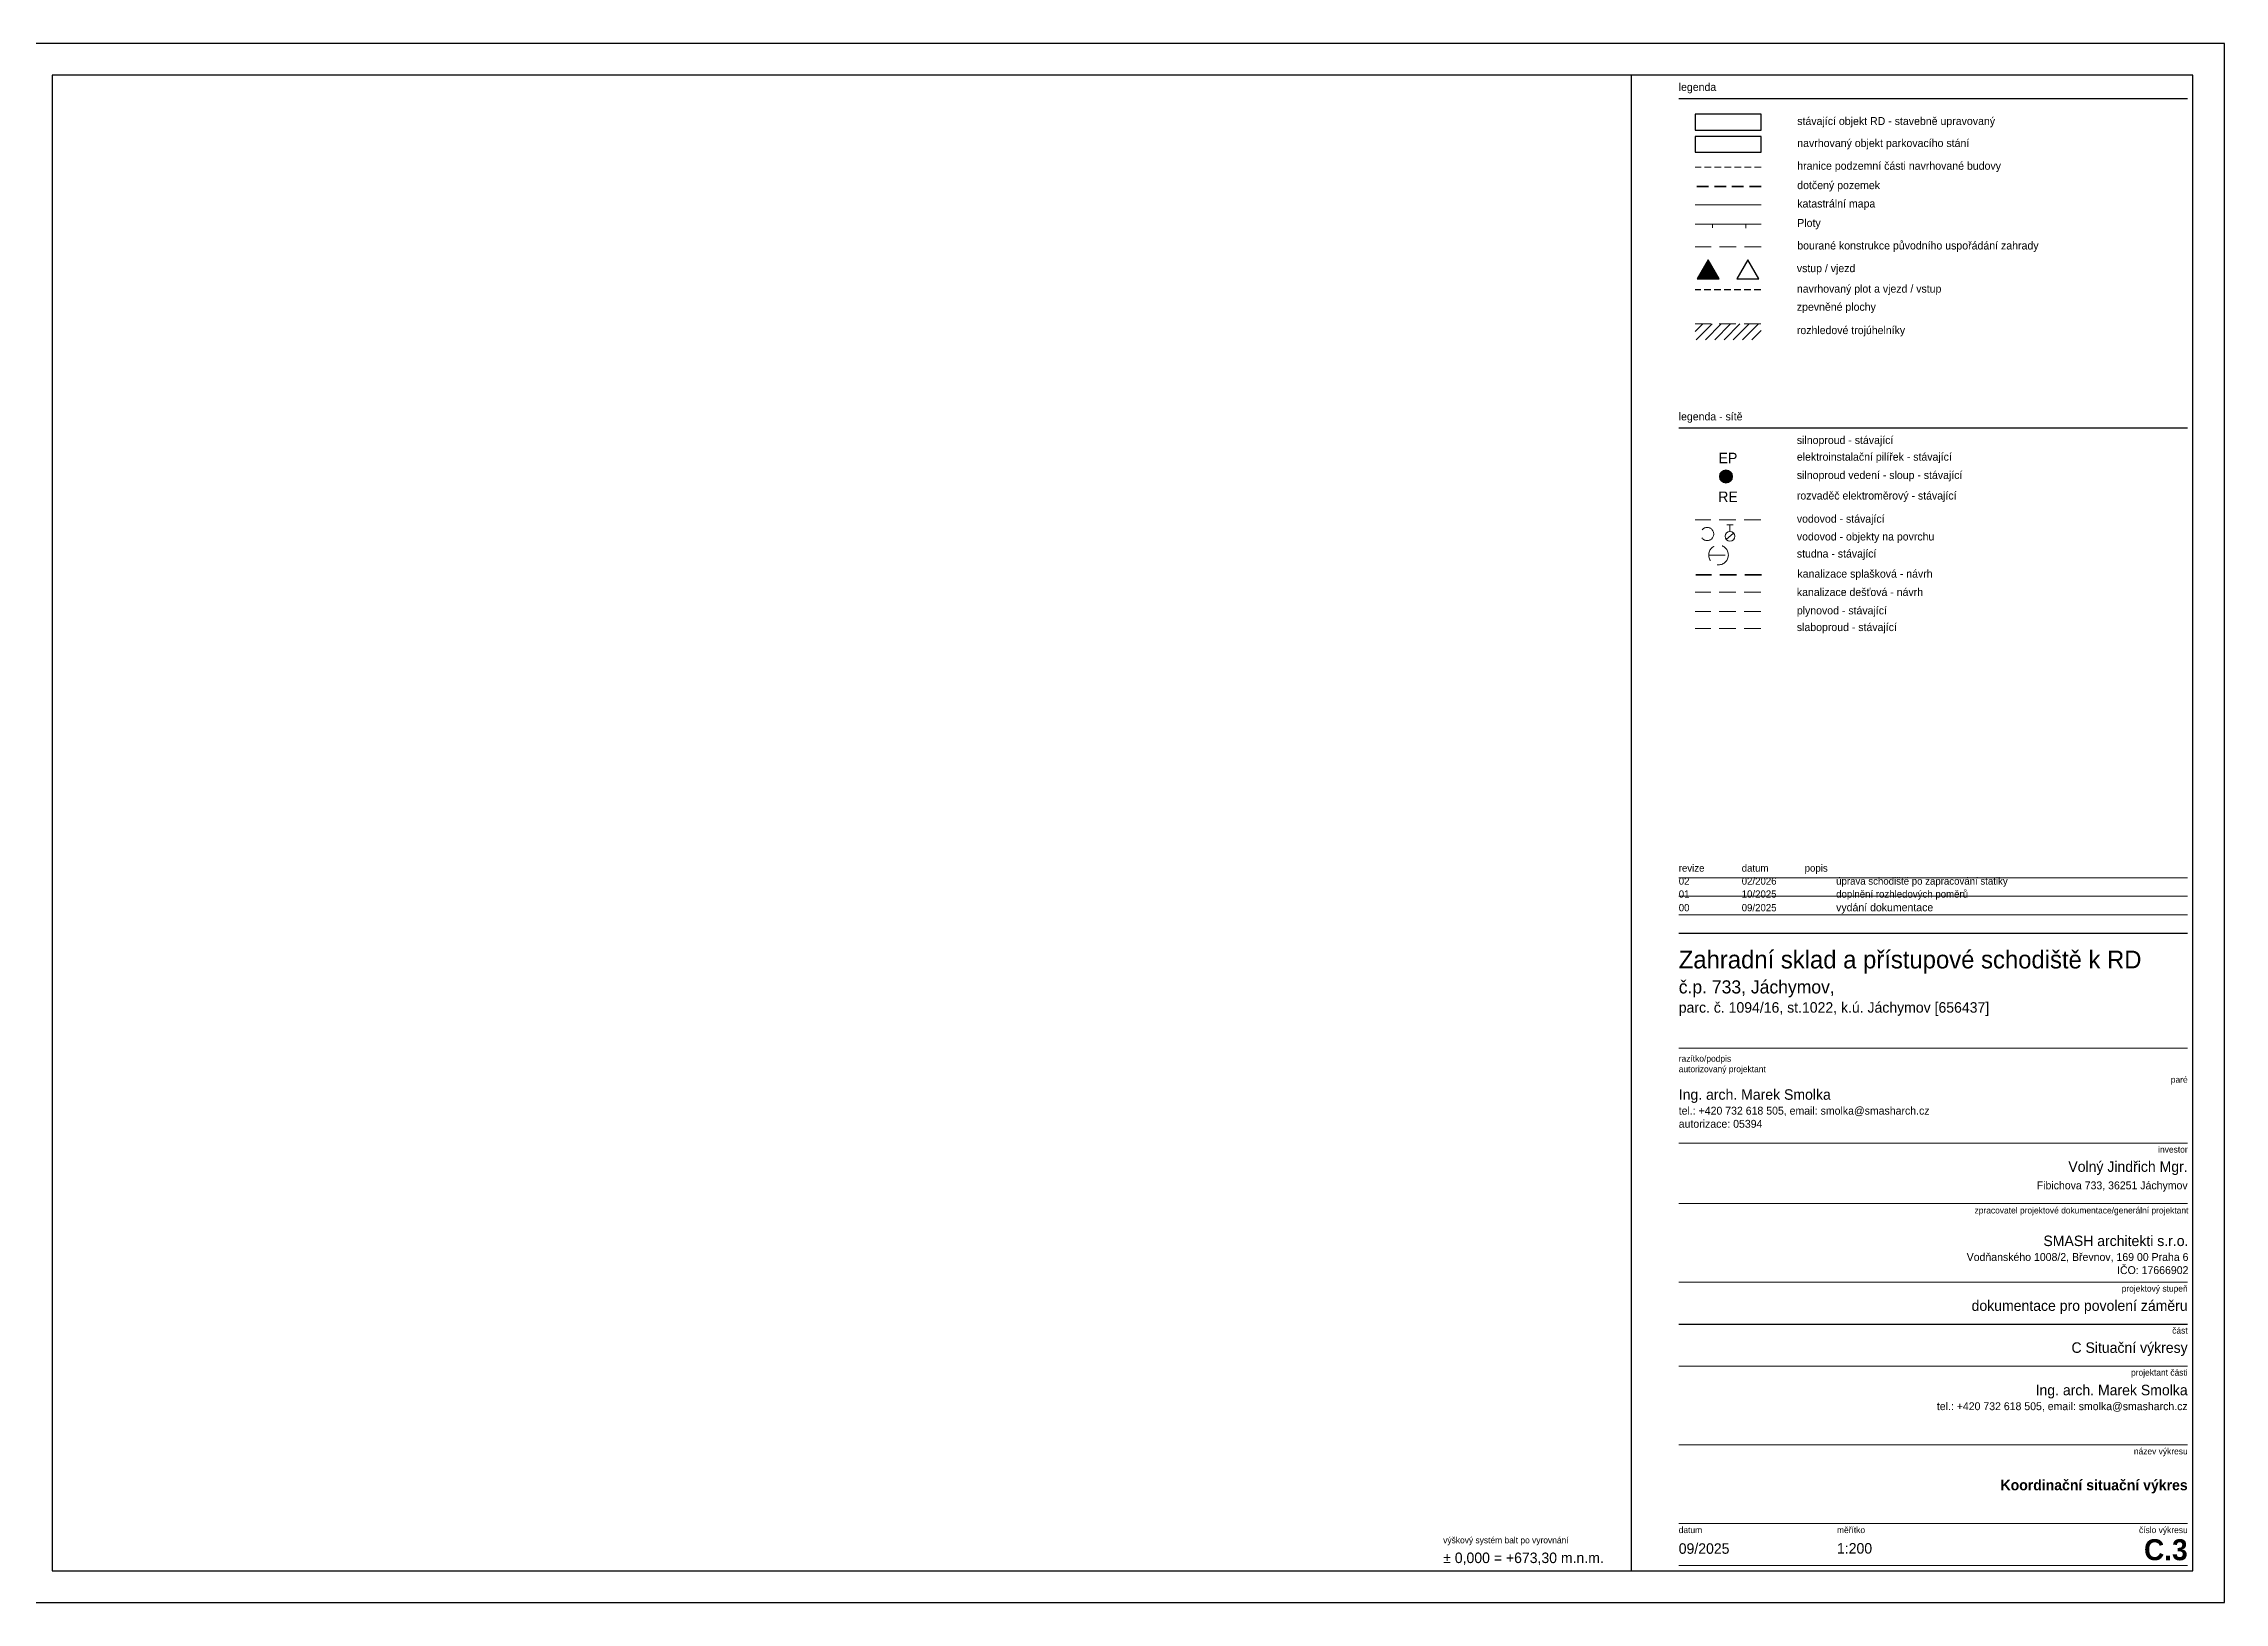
# Model space of a CAD drawing. Extents: x -847523 to -842720, y -997842 to -995984.
# Drawn here: x -842847.7 to -842764.5, y -997818.3 to -997758.9 of the extents above; entities that cross this region are included whole.
import ezdxf

# ---------------------------------------------------------------- set-up
doc = ezdxf.new("R2010")
doc.units = 0
doc.header["$MEASUREMENT"] = 0
doc.linetypes.add('DASHED', pattern=[19.05, 12.7, -6.35])
for name, color, linetype, lineweight, true_color in [('_ značky hranice', 1, 'DASHED', 35, 0xf60000), ('km__ rozhedlové trojuhelniky a doprava 02', 11, 'DASHED', 5, 0xfa8456), ('km__03_velmi tlustá', 202, 'Continuous', 30, 0x9600c8), ('SM _ Bourání', 42, 'DASHED', 9, 0xd5a206), ('SM _ oplocení', 222, 'Continuous', 30, 0xce0b80), ('SM _ výrazná červená', 12, 'Continuous', 30, 0xda0c01), ('sítě_CETIN_stávající_podzemní', 212, 'DASHED', 15, 0xd12dd7), ('sítě_ELE_návrh', 12, 'DASHED', 35, 0xc20000), ('sítě_ELE_stávající_NN_nadzemní', 12, 'Continuous', 9, 0xc20000), ('sítě_KANALIZACE_dešťová_stav', 96, 'DASHED', 9, 0x006b00), ('sítě_KANALIZACE_splašková_návrh', 34, 'DASHED', 35, 0xad5700), ('sítě_PLYN_stávající', 40, 'DASHED', 15, 0xf9c61f), ('sítě_VODA_stávající', 161, 'DASHED', 15, 0x5c9aff), ('Z _ mapa-KN', 142, 'Continuous', 15, 0x0088b5)]:
    doc.layers.add(name, color=color, linetype=linetype, lineweight=lineweight, true_color=true_color)
doc.layers.add('km__netisk', color=251, linetype='Continuous', plot=False)
for name, color, linetype, lineweight in [('km_kóty', 4, 'Continuous', 0), ('km_rozpiska', 7, 'Continuous', 0), ('Z _ MERENI', 7, 'Continuous', 9)]:
    doc.layers.add(name, color=color, linetype=linetype, lineweight=lineweight)
doc.styles.add('km_style', font='GOTHIC.TTF')

# ---------------------------------------------------------------- blocks, each defined once
blk = doc.blocks.new('vstup')
at = {"lineweight": 30}
blk.add_lwpolyline([(0, 0), (-0.416, -0.72), (0.416, -0.72)], close=True, dxfattribs=at)
blk = doc.blocks.new('hlavní vstup')
h = blk.add_hatch(color=256)
h.dxf.hatch_style = 1
h.paths.add_polyline_path([(0, 0), (-0.416, -0.72), (0.416, -0.72)])
at = {"lineweight": 30}
blk.add_lwpolyline([(0, 0), (-0.416, -0.72), (0.416, -0.72)], close=True, dxfattribs=at)
blk = doc.blocks.new('el_sloup')
at = {"linetype": 'Continuous'}
h = blk.add_hatch(color=256, dxfattribs=at)
edge = h.paths.add_edge_path()
edge.add_arc((0, 0), 0.5, 0, 360)
blk.add_circle((0, 0), 0.5, dxfattribs=at)
blk = doc.blocks.new('vo_soupe')
at = {"ltscale": 0.1}
blk.add_circle((0, 0), 0.5, dxfattribs=at)
blk = doc.blocks.new('po_hydpo')
at = {"linetype": 'Continuous'}
for p, q in [((-0.56, -0.5), (0.56, 0.5)), ((-0.5, 1.76), (0.5, 1.76)), ((0, 0.75), (0, 1.76))]:
    blk.add_line(p, q, dxfattribs=at)
blk.add_circle((0, 0), 0.75, dxfattribs=at)
blk = doc.blocks.new('vo_studn')
at = {"ltscale": 0.1}
blk.add_line((-0.75, 0), (0.75, 0), dxfattribs=at)
blk.add_circle((0, 0), 0.75, dxfattribs=at)
blk = doc.blocks.new('projektant')
at = {"layer": 'km_rozpiska', "ltscale": 0.5, "width": 10000, "rotation": 0, "style": 'km_style'}
for s, insert, char_height, attachment_point in [('Ing. arch. Marek Smolka\\P\\H0.75x;tel.: +420 732 618 505, email: smolka@smasharch.cz', (0, -611), 200, 6), ('projektant části', (0, -60), 120, 3)]:
    blk.add_mtext(s, dxfattribs=dict(at, insert=insert, char_height=char_height, attachment_point=attachment_point))
blk = doc.blocks.new('datum')
at = {"layer": 'km_rozpiska', "ltscale": 0.5, "rotation": 0, "style": 'km_style'}
for s, insert, char_height, width, attachment_point in [('datum', (0, -60), 120, 8910, 1), ('09/2025', (0, -476), 200, 2272.24, 4)]:
    blk.add_mtext(s, dxfattribs=dict(at, insert=insert, char_height=char_height, width=width, attachment_point=attachment_point))
blk = doc.blocks.new('část')
at = {"layer": 'km_rozpiska', "ltscale": 0.5, "rotation": 0, "style": 'km_style'}
for s, insert, char_height, width, attachment_point in [('C Situační výkresy', (0, -476), 200, 10000, 6), ('část', (0, -60), 120, 8910, 3)]:
    blk.add_mtext(s, dxfattribs=dict(at, insert=insert, char_height=char_height, width=width, attachment_point=attachment_point))
blk = doc.blocks.new('investor')
at = {"layer": 'km_rozpiska', "ltscale": 0.5, "rotation": 0, "style": 'km_style'}
for s, insert, char_height, width, attachment_point in [('\\fCentury Gothic|b0|i0|c238;Volný Jindřich Mgr.', (0, -476), 200, 10000, 6), ('investor', (0, -60), 120, 8910, 3), ('\\fCentury Gothic|b0|i0|c238;Fibichova 733, 36251 Jáchymov', (0, -826), 150, 10000, 6)]:
    blk.add_mtext(s, dxfattribs=dict(at, insert=insert, char_height=char_height, width=width, attachment_point=attachment_point))
blk = doc.blocks.new('projektový stupeň')
at = {"layer": 'km_rozpiska', "ltscale": 0.5, "rotation": 0, "style": 'km_style'}
for s, insert, char_height, width, attachment_point in [(' dokumentace pro povolení záměru', (0, -476), 200, 10000, 6), ('projektový stupeň', (0, -60), 120, 8910, 3)]:
    blk.add_mtext(s, dxfattribs=dict(at, insert=insert, char_height=char_height, width=width, attachment_point=attachment_point))
blk = doc.blocks.new('razítko a podpis')
at = {"layer": 'km_rozpiska', "ltscale": 0.5, "style": 'km_style'}
for s, insert, char_height, width, attachment_point, rotation in [('\\fCentury Gothic|b0|i0;razítko/podpis\\Pautorizovaný projektant', (0, -2741), 180, 13365, 1, 0), ('\\fCentury Gothic|b0|i0|c238;Ing. arch. Marek Smolka\\H0.75x;\\Ptel.: +420 732 618 505, email: smolka@smasharch.cz\\Pautorizace: 05394', (0, -4260), 300, 15000, 4, 360)]:
    blk.add_mtext(s, dxfattribs=dict(at, insert=insert, char_height=char_height, width=width, attachment_point=attachment_point, rotation=rotation))
blk = doc.blocks.new('hlavní projektant')
at = {"layer": 'km_rozpiska', "ltscale": 0.5, "width": 10000, "rotation": 0, "style": 'km_style'}
for s, insert, char_height, attachment_point in [('zpracovatel projektové dokumentace/generální projektant', (15, -70), 120, 3), ('SMASH architekti s.r.o.\\H0.75x;\\P\\H1x;Vodňanského 1008/2, Břevnov, 169 00 Praha 6\\H1x;\\P\\H1x;IČO: 17666902', (15, -979), 200, 6)]:
    blk.add_mtext(s, dxfattribs=dict(at, insert=insert, char_height=char_height, attachment_point=attachment_point))
blk = doc.blocks.new('výškový systém')
at = {"layer": 'km_rozpiska', "ltscale": 0.5, "rotation": 0, "style": 'km_style'}
for s, insert, char_height, width, attachment_point in [('výškový systém balt po vyrovnání', (0, -21), 120, 8910, 1), ('\\pxa0.66667,sm1.07917;± 0,000 = +673,30 m.n.m.', (0, -436), 200, 3814.67, 4)]:
    blk.add_mtext(s, dxfattribs=dict(at, insert=insert, char_height=char_height, width=width, attachment_point=attachment_point))
blk = doc.blocks.new('název')
at = {"layer": 'km_rozpiska', "ltscale": 0.5, "insert": (0, 146), "char_height": 250, "width": 5000, "attachment_point": 1, "rotation": 0, "style": 'km_style'}
blk.add_mtext('{\\H0.68x;Zahradní sklad a přístupové schodiště k RD } \\P\\H0.5x;č.p. 733, Jáchymov,\\H1.33334x; \\P\\H0.599997x;parc. č. 1094/16, st.1022, k.ú. Jáchymov [656437]', dxfattribs=at)

msp = doc.modelspace()

# ---------------------------------------------------------------- hatches: boundary and pattern name
at = {"layer": 'km__ rozhedlové trojuhelniky a doprava 02', "lineweight": 5}
h = msp.add_hatch(dxfattribs=at)
h.set_pattern_fill('ANSI31', color=256, scale=2, style=0)
h.set_pattern_definition([(45, (0, 0.2839), (-0.176776695297, 0.176776695297), [])])
h.paths.add_polyline_path([(-842784.6962, -997769.5564), (-842784.6962, -997770.1587), (-842782.1869, -997770.1587), (-842782.1869, -997769.5564)])

# ---------------------------------------------------------------- linework, layer by layer
at = {"layer": '_ značky hranice', "color": 194, "ltscale": 0.035, "true_color": 0x4902a4}
msp.add_lwpolyline([(-842782.1869, -997764.3151), (-842784.6962, -997764.3151)], dxfattribs=at)
at = {"layer": 'km__ rozhedlové trojuhelniky a doprava 02', "ltscale": 0.05}
msp.add_lwpolyline([(-842782.1947, -997769.5564), (-842784.6947, -997769.5564)], dxfattribs=at)
at = {"layer": 'km__03_velmi tlustá'}
msp.add_lwpolyline([(-842784.6962, -997762.409), (-842784.6962, -997763.0112), (-842782.1869, -997763.0112), (-842782.1869, -997762.409)], close=True, dxfattribs=at)
msp.add_lwpolyline([(-842784.6962, -997762.409), (-842784.6962, -997763.0112), (-842782.1869, -997763.0112), (-842782.1869, -997762.409)], close=True, dxfattribs=at)
at = {"layer": 'km__03_velmi tlustá', "linetype": 'DASHED', "lineweight": 9, "ltscale": 0.02}
msp.add_lwpolyline([(-842782.1869, -997763.5771), (-842784.6962, -997763.5771)], dxfattribs=at)
at = {"layer": 'km__netisk'}
for points in [[(-842848.5236, -997818.2754), (-842764.5236, -997818.2754), (-842764.5236, -997758.8754), (-842848.5236, -997758.8754)], [(-842848.5236, -997818.2754), (-842764.5236, -997818.2754), (-842764.5236, -997758.8754), (-842848.5236, -997758.8754)], [(-842787.1236, -997817.0754), (-842787.1236, -997760.0754), (-842847.3236, -997760.0754), (-842847.3236, -997817.0754)], [(-842847.3236, -997817.0754), (-842765.7236, -997817.0754), (-842765.7236, -997760.0754), (-842847.3236, -997760.0754)], [(-842787.1236, -997817.0754), (-842787.1236, -997760.0754), (-842847.3236, -997760.0754), (-842847.3236, -997817.0754)]]:
    msp.add_lwpolyline(points, close=True, dxfattribs=at)
at = {"layer": 'km_rozpiska', "lineweight": 30}
for points in [[(-842785.3236, -997760.9674), (-842765.9236, -997760.9674)], [(-842785.3236, -997773.5226), (-842765.9236, -997773.5226)], [(-842785.3236, -997792.7774), (-842765.9236, -997792.7774)], [(-842785.3236, -997807.6754), (-842765.9236, -997807.6754)]]:
    msp.add_lwpolyline(points, dxfattribs=at)
at = {"layer": 'km_rozpiska'}
for points in [[(-842785.3236, -997790.6654), (-842765.9236, -997790.6654)], [(-842785.3236, -997791.3694), (-842765.9236, -997791.3694)], [(-842785.3236, -997792.0734), (-842765.9236, -997792.0734)], [(-842785.3236, -997797.1603), (-842765.9236, -997797.1603)], [(-842785.3236, -997800.7774), (-842765.9236, -997800.7774)], [(-842785.3236, -997803.0754), (-842765.9236, -997803.0754)], [(-842785.3236, -997806.0754), (-842765.9236, -997806.0754)], [(-842785.3236, -997809.2754), (-842765.9236, -997809.2754)], [(-842785.3236, -997812.2754), (-842765.9236, -997812.2754)], [(-842785.3236, -997815.2754), (-842765.9236, -997815.2754)], [(-842785.3236, -997816.8754), (-842765.9236, -997816.8754)]]:
    msp.add_lwpolyline(points, dxfattribs=at)
at = {"layer": 'SM _ Bourání', "ltscale": 0.05}
msp.add_lwpolyline([(-842782.1869, -997766.6149), (-842784.6962, -997766.6149)], dxfattribs=at)
at = {"layer": 'SM _ oplocení', "linetype": 'DASHED', "ltscale": 0.02}
msp.add_lwpolyline([(-842782.1947, -997768.2591), (-842784.6947, -997768.2591)], dxfattribs=at)
at = {"layer": 'SM _ výrazná červená', "linetype": 'Continuous', "ltscale": 0.01}
msp.add_lwpolyline([(-842784.6962, -997761.5697), (-842784.6962, -997762.1719), (-842782.1869, -997762.1719), (-842782.1869, -997761.5697)], close=True, dxfattribs=at)
at = {"layer": 'sítě_CETIN_stávající_podzemní', "ltscale": 0.05, "flags": 128}
msp.add_lwpolyline([(-842782.1962, -997781.1572), (-842784.6962, -997781.1572)], dxfattribs=at)
at = {"layer": 'sítě_KANALIZACE_dešťová_stav', "ltscale": 0.05}
msp.add_lwpolyline([(-842782.1962, -997779.7773), (-842784.6962, -997779.7773)], dxfattribs=at)
at = {"layer": 'sítě_KANALIZACE_splašková_návrh', "ltscale": 0.05}
msp.add_lwpolyline([(-842782.1738, -997779.1196), (-842784.6738, -997779.1196)], dxfattribs=at)
at = {"layer": 'sítě_PLYN_stávající', "ltscale": 0.05}
msp.add_lwpolyline([(-842782.1962, -997780.5208), (-842784.6962, -997780.5208)], dxfattribs=at)
at = {"layer": 'sítě_VODA_stávající', "ltscale": 0.05}
msp.add_lwpolyline([(-842782.1962, -997777.0268), (-842784.6962, -997777.0268)], dxfattribs=at)
at = {"layer": 'Z _ mapa-KN'}
msp.add_lwpolyline([(-842782.1869, -997765.0151), (-842784.6962, -997765.0151)], dxfattribs=at)
at = {"layer": 'Z _ MERENI'}
for points in [[(-842782.1869, -997765.7538), (-842784.6962, -997765.7538)], [(-842784.04, -997765.7538), (-842784.04, -997765.8938)], [(-842782.76, -997765.7538), (-842782.76, -997765.9138)]]:
    msp.add_lwpolyline(points, dxfattribs=at)

# ---------------------------------------------------------------- block references
at = {"layer": 'km_kóty'}
for name, p in [('hlavní vstup', (-842784.2019, -997767.1196)), ('vstup', (-842782.6905, -997767.1196))]:
    msp.add_blockref(name, p, dxfattribs=at)
at = {"layer": 'km_rozpiska'}
for name, p, xscale, yscale, zscale in [('název', (-842785.3236, -997794.0212), 0.00399999999998, 0.00399999999998, 0.00399999999998), ('razítko a podpis', (-842785.3236, -997793.7774), 0.00133333333333, 0.00133333333333, 0.00133333333333), ('investor', (-842765.9236, -997800.7774), 0.002, 0.002, 0.002), ('hlavní projektant', (-842765.9236, -997803.0754), 0.002, 0.002, 0.002), ('projektový stupeň', (-842765.9236, -997806.0754), 0.002, 0.002, 0.002), ('část', (-842765.9236, -997807.6754), 0.002, 0.002, 0.002), ('projektant', (-842765.9236, -997809.2754), 0.002, 0.002, 0.002), ('výškový systém', (-842794.3022, -997815.7428, -904.368), 0.002, 0.002, 0.002), ('datum', (-842785.3236, -997815.2754), 0.002, 0.002, 0.002)]:
    msp.add_blockref(name, p, dxfattribs=dict(at, xscale=xscale, yscale=yscale, zscale=zscale))
at = {"layer": 'sítě_VODA_stávající', "linetype": 'Continuous', "ltscale": 0.1, "xscale": 0.5, "yscale": 0.5, "zscale": 0.5}
for name, p in [('vo_soupe', (-842784.2388, -997777.5634)), ('vo_studn', (-842783.8076, -997778.3627, -904.368))]:
    msp.add_blockref(name, p, dxfattribs=at)
at = {"layer": 'sítě_VODA_stávající', "linetype": 'Continuous', "xscale": 0.25, "yscale": 0.25, "zscale": 0.25}
msp.add_blockref('po_hydpo', (-842783.3705, -997777.6494, -904.368), dxfattribs=at)

# ---------------------------------------------------------------- texts
at = {"layer": 'km_rozpiska', "line_spacing_factor": 1.2, "style": 'km_style'}
for s, width, insert, char_height, attachment_point in [('\\pxa0.25;legenda', 4000, (-842785.3236, -997760.3779), 0.3, 1), ('stávající objekt RD - stavebně upravovaný', 31.116146, (-842780.8067, -997761.8708), 0.301124, 4), ('navrhovaný objekt parkovacího stání', 31.116146, (-842780.8067, -997762.7101), 0.301124, 4), ('hranice podzemní části navrhované budovy', 31.116146, (-842780.8067, -997763.5771), 0.301124, 4), ('dotčený pozemek', 31.116146, (-842780.8067, -997764.3151), 0.301124, 4), ('katastrální mapa', 31.116146, (-842780.8067, -997765.0151), 0.301124, 4), ('Ploty', 31.116146, (-842780.8067, -997765.7538), 0.30112, 4), ('bourané konstrukce původního uspořádání zahrady', 31.116146, (-842780.8067, -997766.6149), 0.301124, 4), ('vstup / vjezd', 14.9, (-842780.8212, -997767.4796), 0.3, 4), ('navrhovaný plot a vjezd / vstup', 14.9, (-842780.8197, -997768.2591), 0.3, 4), ('zpevněné plochy', 14.9, (-842780.8212, -997768.9513), 0.3, 4), ('rozhledové trojúhelníky', 14.9, (-842780.8197, -997769.8403), 0.3, 4), ('\\pxa0.25;legenda - sítě', 4000, (-842785.3236, -997772.933), 0.3, 1), ('silnoproud - stávající', 14.9, (-842780.8212, -997774.028), 0.3, 4), ('elektroinstalační pilířek - stávající', 14.9, (-842780.8212, -997774.6644), 0.3, 4), ('silnoproud vedení - sloup - stávající', 14.9, (-842780.8212, -997775.3607), 0.3, 4), ('rozvaděč elektroměrový - stávající', 14.9, (-842780.8212, -997776.1437), 0.3, 4), ('vodovod - stávající', 14.9, (-842780.8212, -997777.0268), 0.3, 4), ('vodovod - objekty na povrchu', 14.9, (-842780.8212, -997777.7047), 0.3, 4), ('studna - stávající', 14.9, (-842780.8212, -997778.3539), 0.3, 4), ('kanalizace splašková - návrh', 14.9, (-842780.7988, -997779.1196), 0.3, 4), ('kanalizace dešťová - návrh', 14.9, (-842780.8212, -997779.7773), 0.3, 4), ('plynovod - stávající', 14.9, (-842780.8212, -997780.5208), 0.3, 4), ('slaboproud - stávající', 14.9, (-842780.8212, -997781.1572), 0.3, 4)]:
    msp.add_mtext_dynamic_manual_height_columns(s, width=width, gutter_width=12.5, heights=[0], dxfattribs=dict(at, insert=insert, char_height=char_height, attachment_point=attachment_point))
at = {"layer": 'km_rozpiska', "insert": (-842785.3236, -997790.1549), "char_height": 0.3, "width": 19.4, "attachment_point": 1, "line_spacing_factor": 1.2, "style": 'km_style'}
msp.add_mtext('\\pxa0.66667,sm1.07917;{\\H0.91667x;revize^I^Idatum^I^Ipopis\\P02^I^I02/2026^I^Iúprava schodiště po zapracování statiky\\P01^I^I10/2025^I^Idoplnění rozhledových poměrů^I^I\\P00^I^I09/2025^I^I}vydání dokumentace ', dxfattribs=at)
at = {"layer": 'km_rozpiska', "ltscale": 0.5, "rotation": 0, "style": 'km_style'}
for s, insert, char_height, width, attachment_point in [('paré', (-842765.9236, -997798.233), 0.24, 17.82, 3), ('název výkresu', (-842765.9236, -997812.3959), 0.24, 17.82, 3), ('\\fCentury Gothic|b1|i0|c238|p34;Koordinační situační výkres', (-842765.9236, -997813.8643), 0.4, 19.4, 6), ('měřítko', (-842779.2902, -997815.3959), 0.24, 2.209283, 1), ('číslo výkresu', (-842765.9236, -997815.3959), 0.24, 6.810717, 3), ('1:200', (-842779.2902, -997816.2193), 0.4, 2.835127, 4), ('\\fCentury Gothic|b1|i0|c238|p34;C.3', (-842765.9236, -997816.2746), 0.8, 12.607846, 6)]:
    msp.add_mtext(s, dxfattribs=dict(at, insert=insert, char_height=char_height, width=width, attachment_point=attachment_point))

# ---------------------------------------------------------------- next in the draw order: texts
at = {"layer": 'sítě_ELE_návrh', "ltscale": 0.3, "char_height": 0.4, "attachment_point": 5, "style": 'km_style', "bg_fill": 2}
for s, insert in [('EP', (-842783.4462, -997774.6644)), ('RE', (-842783.4462, -997776.1437))]:
    msp.add_mtext_dynamic_manual_height_columns(s, width=1.36168, gutter_width=12.5, heights=[0.667], dxfattribs=dict(at, insert=insert))

# ---------------------------------------------------------------- next in the draw order: block references
at = {"layer": 'sítě_ELE_stávající_NN_nadzemní', "linetype": 'Continuous', "xscale": 0.5, "yscale": 0.5, "zscale": 0.5}
msp.add_blockref('el_sloup', (-842783.5227, -997775.3704, -904.368), dxfattribs=at)

doc.saveas('drawing.dxf')
